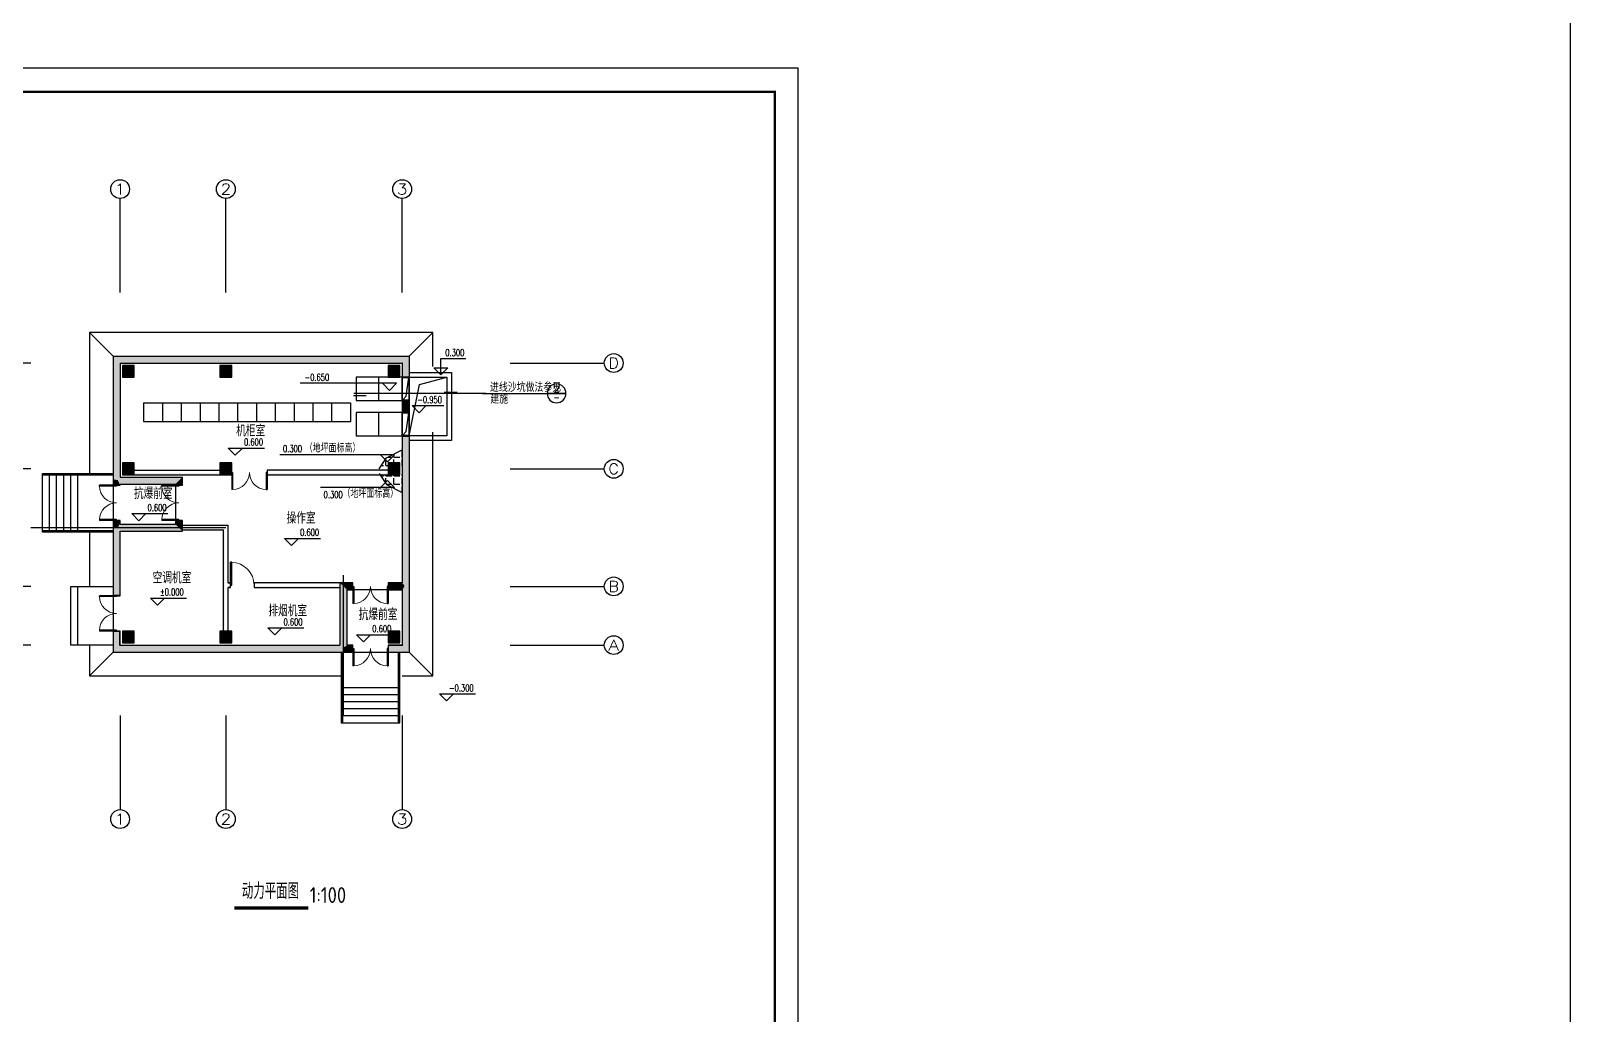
# Model space of a CAD drawing. Extents: x 5279878 to 5976284, y -275259 to -27697.
# Drawn here: x 5910788 to 5976284, y -232361 to -190523 of the extents above; entities that cross this region are included whole.
import ezdxf
from ezdxf.enums import TextEntityAlignment as Align

# ---------------------------------------------------------------- set-up
doc = ezdxf.new("R2010")
doc.units = 0
doc.header["$LTSCALE"] = 1000
doc.header["$MEASUREMENT"] = 0
doc.layers.get('0').update_dxf_attribs({"linetype": 'CONTINUOUS'})
for name, color, linetype in [('AXIS_TEXT', 7, 'CONTINUOUS'), ('DIM_SYMB', 3, 'CONTINUOUS'), ('PUB_HATCH', 8, 'CONTINUOUS'), ('PUB_TEXT', 7, 'CONTINUOUS'), ('PUB_TITLE', 4, 'CONTINUOUS'), ('建筑底图', 251, 'CONTINUOUS')]:
    doc.layers.add(name, color=color, linetype=linetype)
doc.styles.add('_HZTXT', font='txt.shx', dxfattribs={"width": 0.8, "bigfont": 'HZTXT.shx'})
doc.styles.add('_TCH_AXIS', font='COMPLEX', dxfattribs={"bigfont": 'GBCBIG'})
doc.styles.add('_TCH_DIM', font='SIMPLEX', dxfattribs={"bigfont": 'GBCBIG'})
doc.styles.add('COMP', font='COMPLEX', dxfattribs={"bigfont": 'hztxt'})
doc.styles.add('COMPLEX', font='COMPLEX')
doc.styles.get("Standard").update_dxf_attribs({"font": 'GBENOR', "bigfont": 'GBCBIG'})

# ---------------------------------------------------------------- blocks, each defined once
blk = doc.blocks.new('_INDEX')
blk.add_line((-0.5, 0), (0.5, 0))
blk.add_circle((0, 0), 0.5)
at = {"style": 'COMP'}
for tag, width, p, p2 in [('1', 2.333333, (-0.17, 0.05), (0.17, 0.05)), ('-', 1.166667, (-0.17, -0.39), (0.17, -0.39))]:
    blk.add_attdef(tag, text='', height=0.34, dxfattribs=dict(at, width=width)).set_placement(p, p2, align=Align.FIT)
blk = doc.blocks.new('$DorLib2D$00000002')
for p, q in [((-0.5, 0), (-0.5, 0.4875)), ((-0.475, 0.4875), (-0.5, 0.4875)), ((-0.475, 0), (-0.475, 0.4875)), ((0.475, 0), (0.475, 0.4875)), ((0.475, 0.4875), (0.5, 0.4875)), ((0.5, 0), (0.5, 0.4875)), ((-0.5, 0), (-0.475, 0)), ((0.5, 0), (0.475, 0))]:
    blk.add_line(p, q)
at = {"lineweight": 13}
for centre, start, end in [((-0.4875, 0), 0, 88.53072), ((0.4875, 0), 91.46928, 180)]:
    blk.add_arc(centre, 0.4875, start, end, dxfattribs=at)
blk = doc.blocks.new('$DorLib2D$00000001')
for p, q in [((0.45, 0.975), (0.5, 0.975)), ((0.45, 0), (0.45, 0.975)), ((0.5, 0), (0.5, 0.975)), ((0.5, 0), (0.45, 0))]:
    blk.add_line(p, q)
at = {"lineweight": 13}
blk.add_arc((0.475, 0), 0.975, 91.46928, 180, dxfattribs=at)
blk = doc.blocks.new('_FZH')
blk.add_lwpolyline([(-0.5, -0.5), (0.5, -0.5), (0.5, 0.5), (-0.5, 0.5)], close=True)
at = {"layer": 'PUB_HATCH'}
blk.add_solid([(-0.5, -0.5), (0.5, -0.5), (-0.5, 0.5), (0.5, 0.5)], dxfattribs=at)
blk = doc.blocks.new('_AXISO')
blk.add_circle((0, 0), 0.5)
at = {"layer": 'AXIS_TEXT', "style": 'COMPLEX', "width": 1.041667}
blk.add_attdef('A', text='', height=0.56, dxfattribs=at).set_placement((-0.25, -0.28), (0.25, -0.28), align=Align.FIT)

msp = doc.modelspace()

# ---------------------------------------------------------------- hatches: boundary and pattern name
at = {"layer": '建筑底图'}
for points in [[(5914588.4, -204658.7), (5914288.4, -204358.7), (5914288.4, -209608.7), (5914328.4, -209608.7), (5914488.4, -209642), (5914548.4, -209548.7), (5914588.4, -209508.7)], [(5914288.4, -204358.7), (5914288.4, -209608.7), (5914328.4, -209608.7), (5914328.4, -204398.7)], [(5914288.4, -204358.7), (5914588.4, -204658.7), (5926588.4, -204658.7), (5926888.4, -204358.7)], [(5914288.4, -204358.7), (5926888.4, -204358.7), (5926848.4, -204398.7), (5914328.4, -204398.7)], [(5914588.4, -204658.7), (5914588.4, -209508.7), (5914548.4, -209548.7), (5914548.4, -204618.7)], [(5914588.4, -204658.7), (5926588.4, -204658.7), (5926628.4, -204618.7), (5914548.4, -204618.7)], [(5915188.4, -204758.7), (5914688.4, -204758.7), (5914728.4, -204798.7), (5915148.4, -204798.7)], [(5914688.4, -204758.7), (5914688.4, -205258.7), (5914728.4, -205218.7), (5914728.4, -204798.7)], [(5915188.4, -205258.7), (5915188.4, -204758.7), (5915148.4, -204798.7), (5915148.4, -205218.7)], [(5919338.4, -204758.7), (5918838.4, -204758.7), (5918878.4, -204798.7), (5919298.4, -204798.7)], [(5918838.4, -204758.7), (5918838.4, -205258.7), (5918878.4, -205218.7), (5918878.4, -204798.7)], [(5919338.4, -205258.7), (5919338.4, -204758.7), (5919298.4, -204798.7), (5919298.4, -205218.7)], [(5926488.4, -204758.7), (5925988.4, -204758.7), (5926028.4, -204798.7), (5926448.4, -204798.7)], [(5925988.4, -204758.7), (5925988.4, -205258.7), (5926028.4, -205218.7), (5926028.4, -204798.7)], [(5926488.4, -205258.7), (5926488.4, -204758.7), (5926448.4, -204798.7), (5926448.4, -205218.7)], [(5926888.4, -204358.7), (5926588.4, -204658.7), (5926588.4, -205258.5), (5926888.4, -205258.5)], [(5926588.4, -204658.7), (5926588.4, -205258.5), (5926628.4, -205258.5), (5926628.4, -204618.7)], [(5926888.4, -204358.7), (5926888.4, -205258.5), (5926848.4, -205258.5), (5926848.4, -204398.7)], [(5914688.4, -205258.7), (5915188.4, -205258.7), (5915148.4, -205218.7), (5914728.4, -205218.7)], [(5918838.4, -205258.7), (5919338.4, -205258.7), (5919298.4, -205218.7), (5918878.4, -205218.7)], [(5925988.4, -205258.7), (5926488.4, -205258.7), (5926448.4, -205218.7), (5926028.4, -205218.7)], [(5926888.4, -205258.5), (5926588.4, -205258.5), (5926588.4, -205218.5), (5926888.4, -205218.5)], [(5926888.4, -206258.5), (5926588.4, -206258.5), (5926588.4, -206758.5), (5926888.4, -206758.5)], [(5926588.4, -206258.5), (5926588.4, -206758.5), (5926628.4, -206758.5), (5926628.4, -206258.5)], [(5926888.4, -206258.5), (5926588.4, -206258.5), (5926588.4, -206298.5), (5926888.4, -206298.5)], [(5926888.4, -206258.5), (5926888.4, -206758.5), (5926848.4, -206758.5), (5926848.4, -206258.5)], [(5926888.4, -206758.5), (5926588.4, -206758.5), (5926588.4, -206718.5), (5926888.4, -206718.5)], [(5926888.4, -207758.5), (5926588.4, -207758.5), (5926588.4, -214009), (5926628.4, -214049), (5926688.4, -214142.3), (5926848.4, -214109), (5926888.4, -214109)], [(5926588.4, -207758.5), (5926588.4, -214009), (5926628.4, -214049), (5926628.4, -207758.5)], [(5926888.4, -207758.5), (5926588.4, -207758.5), (5926588.4, -207798.5), (5926888.4, -207798.5)], [(5926888.4, -207758.5), (5926888.4, -214109), (5926848.4, -214109), (5926848.4, -207758.5)], [(5915188.4, -208908.7), (5914688.4, -208908.7), (5914728.4, -208948.7), (5915148.4, -208948.7)], [(5914688.4, -208908.7), (5914688.4, -209408.7), (5914728.4, -209368.7), (5914728.4, -208948.7)], [(5915188.4, -209408.7), (5915188.4, -208908.7), (5915148.4, -208948.7), (5915148.4, -209368.7)], [(5919338.4, -208908.7), (5918838.4, -208908.7), (5918878.4, -208948.7), (5919298.4, -208948.7)], [(5918838.4, -208908.7), (5918838.4, -209408.7), (5918878.4, -209368.7), (5918878.4, -208948.7)], [(5919338.4, -209408.7), (5919338.4, -208908.7), (5919298.4, -208948.7), (5919298.4, -209368.7)], [(5926488.4, -208908.7), (5925988.4, -208908.7), (5926028.4, -208948.7), (5926448.4, -208948.7)], [(5925988.4, -208908.7), (5925988.4, -209408.7), (5926028.4, -209368.7), (5926028.4, -208948.7)], [(5926488.4, -209408.7), (5926488.4, -208908.7), (5926448.4, -208948.7), (5926448.4, -209368.7)], [(5914488.4, -209642), (5914548.4, -209768.7), (5914588.4, -209808.7), (5916938.4, -209808.7), (5917238.4, -209508.7), (5914588.4, -209508.7), (5914548.4, -209548.7)], [(5914588.4, -209508.7), (5917238.4, -209508.7), (5917198.4, -209548.7), (5914548.4, -209548.7)], [(5914688.4, -209408.7), (5915188.4, -209408.7), (5915148.4, -209368.7), (5914728.4, -209368.7)], [(5918838.4, -209248.7), (5918838.4, -209208.7), (5915188.4, -209208.7), (5915188.4, -209248.7)], [(5918838.4, -209408.7), (5918838.4, -209368.7), (5915188.4, -209368.7), (5915188.4, -209408.7)], [(5917238.4, -209508.7), (5916938.4, -209808.7), (5916938.4, -209858.1), (5917238.4, -209858.1)], [(5917238.4, -209858.1), (5917238.4, -209508.7), (5917198.4, -209548.7), (5917198.4, -209818.1)], [(5918838.4, -209408.7), (5919338.4, -209408.7), (5919298.4, -209368.7), (5918878.4, -209368.7)], [(5925988.4, -209248.7), (5925988.4, -209208.7), (5920838.4, -209208.7), (5920878.4, -209248.7)], [(5920838.4, -209208.7), (5920838.4, -209408.7), (5920878.4, -209368.7), (5920878.4, -209248.7)], [(5925988.4, -209408.7), (5925988.4, -209368.7), (5920878.4, -209368.7), (5920838.4, -209408.7)], [(5925988.4, -209408.7), (5926488.4, -209408.7), (5926448.4, -209368.7), (5926028.4, -209368.7)], [(5914328.4, -209608.7), (5914288.4, -209608.7), (5914288.4, -209858.7), (5914588.4, -209858.7), (5914588.4, -209808.7), (5914548.4, -209768.7), (5914488.4, -209642)], [(5914288.4, -209608.7), (5914288.4, -209858.7), (5914328.4, -209818.7), (5914328.4, -209608.7)], [(5914288.4, -209858.7), (5914588.4, -209858.7), (5914548.4, -209818.7), (5914328.4, -209818.7)], [(5914588.4, -209858.7), (5914588.4, -209808.7), (5914548.4, -209768.7), (5914548.4, -209818.7)], [(5914588.4, -209808.7), (5916938.4, -209808.7), (5916978.4, -209768.7), (5914548.4, -209768.7)], [(5916938.4, -209808.7), (5916938.4, -209858.1), (5916978.4, -209818.1), (5916978.4, -209768.7)], [(5916938.4, -209858.1), (5917238.4, -209858.1), (5917198.4, -209818.1), (5916978.4, -209818.1)], [(5914548.4, -211548.7), (5914588.4, -211508.7), (5914588.4, -211358.7), (5914288.4, -211358.7), (5914288.4, -211658.7), (5914488.4, -211658.7)], [(5914588.4, -211358.7), (5914288.4, -211358.7), (5914328.4, -211398.7), (5914548.4, -211398.7)], [(5914288.4, -211358.7), (5914288.4, -211658.7), (5914328.4, -211658.7), (5914328.4, -211398.7)], [(5914488.4, -211658.7), (5914548.4, -211768.7), (5914588.4, -211808.7), (5917238.4, -211808.7), (5916938.4, -211508.7), (5914588.4, -211508.7), (5914548.4, -211548.7)], [(5914588.4, -211508.7), (5914588.4, -211358.7), (5914548.4, -211398.7), (5914548.4, -211548.7)], [(5914588.4, -211508.7), (5916938.4, -211508.7), (5916978.4, -211548.7), (5914548.4, -211548.7)], [(5916938.4, -211508.7), (5917238.4, -211808.7), (5917238.4, -211358.1), (5916938.4, -211358.1)], [(5917238.4, -211358.1), (5916938.4, -211358.1), (5916978.4, -211398.1), (5917198.4, -211398.1)], [(5916938.4, -211358.1), (5916938.4, -211508.7), (5916978.4, -211548.7), (5916978.4, -211398.1)], [(5917238.4, -211808.7), (5917238.4, -211358.1), (5917198.4, -211398.1), (5917198.4, -211768.7)], [(5914488.4, -211658.7), (5914288.4, -211658.7), (5914288.4, -214558.7), (5914588.4, -214558.7), (5914588.4, -211808.7), (5914548.4, -211768.7)], [(5914288.4, -211658.7), (5914288.4, -214558.7), (5914328.4, -214518.7), (5914328.4, -211658.7)], [(5914588.4, -214558.7), (5914588.4, -211808.7), (5914548.4, -211768.7), (5914548.4, -214518.7)], [(5914588.4, -211808.7), (5917238.4, -211808.7), (5917198.4, -211768.7), (5914548.4, -211768.7)], [(5917238.4, -211558.7), (5919188.4, -211558.7), (5919148.4, -211598.7), (5917238.4, -211598.7)], [(5917238.4, -211758.7), (5918988.4, -211758.7), (5919028.4, -211718.7), (5917238.4, -211718.7)], [(5918988.4, -214109), (5918988.4, -211758.7), (5919028.4, -211718.7), (5919028.4, -214109)], [(5919188.4, -214009), (5919188.4, -211558.7), (5919148.4, -211598.7), (5919148.4, -214049)], [(5918988.4, -216058.7), (5919028.4, -216058.7), (5919028.4, -214109), (5918988.4, -214109)], [(5919288.4, -214009), (5919188.4, -214009), (5919148.4, -214049), (5919248.4, -214049)], [(5919148.4, -216058.7), (5919188.4, -216058.7), (5919188.4, -214209), (5919148.4, -214169)], [(5919188.4, -214209), (5919288.4, -214209), (5919248.4, -214169), (5919148.4, -214169)], [(5919288.4, -214209), (5919288.4, -214009), (5919248.4, -214049), (5919248.4, -214169)], [(5923938.4, -214009), (5920288.4, -214009), (5920328.4, -214049), (5923938.4, -214049)], [(5920288.4, -214009), (5920288.4, -214209), (5920328.4, -214169), (5920328.4, -214049)], [(5920288.4, -214209), (5923938.4, -214209), (5923938.4, -214169), (5920328.4, -214169)], [(5924238.4, -214309), (5923938.4, -214009), (5923938.4, -216658.7), (5923978.4, -216698.7), (5924088.4, -216758.7), (5924198.4, -216698.7), (5924238.4, -216658.7)], [(5923938.4, -214009), (5923938.4, -216658.7), (5923978.4, -216698.7), (5923978.4, -214049)], [(5923938.4, -214009), (5924238.4, -214309), (5924488.7, -214309), (5924488.7, -214009)], [(5924488.7, -214009), (5923938.4, -214009), (5923978.4, -214049), (5924448.7, -214049)], [(5924488.7, -214309), (5924488.7, -214009), (5924448.7, -214049), (5924448.7, -214269)], [(5926628.4, -214049), (5926588.4, -214009), (5925988.7, -214009), (5925988.7, -214309), (5926588.4, -214309), (5926628.4, -214269), (5926688.4, -214142.3)], [(5926588.4, -214009), (5925988.7, -214009), (5926028.7, -214049), (5926628.4, -214049)], [(5925988.7, -214009), (5925988.7, -214309), (5926028.7, -214269), (5926028.7, -214049)], [(5926688.4, -214142.3), (5926628.4, -214269), (5926588.4, -214309), (5926588.4, -216658.7), (5926888.4, -216958.7), (5926888.4, -214109), (5926848.4, -214109)], [(5926888.4, -214109), (5926888.4, -216958.7), (5926848.4, -216918.7), (5926848.4, -214109)], [(5914288.4, -214558.7), (5914588.4, -214558.7), (5914548.4, -214518.7), (5914328.4, -214518.7)], [(5924238.4, -214309), (5924238.4, -216658.7), (5924198.4, -216698.7), (5924198.4, -214269)], [(5924238.4, -214309), (5924488.7, -214309), (5924448.7, -214269), (5924198.4, -214269)], [(5925988.7, -214309), (5926588.4, -214309), (5926628.4, -214269), (5926028.7, -214269)], [(5926588.4, -214309), (5926588.4, -216658.7), (5926628.4, -216698.7), (5926628.4, -214269)], [(5914288.4, -216958.7), (5914588.4, -216658.7), (5914588.4, -216058.7), (5914288.4, -216058.7)], [(5914588.4, -216058.7), (5914288.4, -216058.7), (5914328.4, -216098.7), (5914548.4, -216098.7)], [(5914288.4, -216058.7), (5914288.4, -216958.7), (5914328.4, -216918.7), (5914328.4, -216098.7)], [(5914588.4, -216658.7), (5914588.4, -216058.7), (5914548.4, -216098.7), (5914548.4, -216698.7)], [(5914688.4, -216058.7), (5914688.4, -216558.7), (5914728.4, -216518.7), (5914728.4, -216098.7)], [(5915188.4, -216058.7), (5914688.4, -216058.7), (5914728.4, -216098.7), (5915148.4, -216098.7)], [(5915188.4, -216558.7), (5915188.4, -216058.7), (5915148.4, -216098.7), (5915148.4, -216518.7)], [(5918838.4, -216058.7), (5918838.4, -216558.7), (5918878.4, -216518.7), (5918878.4, -216098.7)], [(5919338.4, -216058.7), (5918838.4, -216058.7), (5918878.4, -216098.7), (5919298.4, -216098.7)], [(5919338.4, -216558.7), (5919338.4, -216058.7), (5919298.4, -216098.7), (5919298.4, -216518.7)], [(5926488.4, -216058.7), (5925988.4, -216058.7), (5926028.4, -216098.7), (5926448.4, -216098.7)], [(5925988.4, -216058.7), (5925988.4, -216558.7), (5926028.4, -216518.7), (5926028.4, -216098.7)], [(5926488.4, -216558.7), (5926488.4, -216058.7), (5926448.4, -216098.7), (5926448.4, -216518.7)], [(5914588.4, -216658.7), (5914288.4, -216958.7), (5924088.4, -216958.7), (5924088.4, -216758.7), (5923978.4, -216698.7), (5923938.4, -216658.7)], [(5914588.4, -216658.7), (5923938.4, -216658.7), (5923978.4, -216698.7), (5914548.4, -216698.7)], [(5914688.4, -216558.7), (5915188.4, -216558.7), (5915148.4, -216518.7), (5914728.4, -216518.7)], [(5918838.4, -216558.7), (5919338.4, -216558.7), (5919298.4, -216518.7), (5918878.4, -216518.7)], [(5924088.4, -216758.7), (5924088.4, -216958.7), (5924488.7, -216958.7), (5924488.7, -216658.7), (5924238.4, -216658.7), (5924198.4, -216698.7)], [(5924488.7, -216658.7), (5924238.4, -216658.7), (5924198.4, -216698.7), (5924448.7, -216698.7)], [(5924488.7, -216958.7), (5924488.7, -216658.7), (5924448.7, -216698.7), (5924448.7, -216918.7)], [(5925988.4, -216558.7), (5926488.4, -216558.7), (5926448.4, -216518.7), (5926028.4, -216518.7)], [(5926888.4, -216958.7), (5926588.4, -216658.7), (5925988.7, -216658.7), (5925988.7, -216958.7)], [(5926588.4, -216658.7), (5925988.7, -216658.7), (5926028.7, -216698.7), (5926628.4, -216698.7)], [(5925988.7, -216658.7), (5925988.7, -216958.7), (5926028.7, -216918.7), (5926028.7, -216698.7)], [(5914288.4, -216958.7), (5924088.4, -216958.7), (5924088.4, -216918.7), (5914328.4, -216918.7)], [(5924088.4, -216958.7), (5924488.7, -216958.7), (5924448.7, -216918.7), (5924088.4, -216918.7)], [(5925988.7, -216958.7), (5926888.4, -216958.7), (5926848.4, -216918.7), (5926028.7, -216918.7)]]:
    msp.add_hatch(color=256, dxfattribs=at).paths.add_polyline_path(points)
h = msp.add_hatch(dxfattribs=at)
h.set_pattern_fill('ANGLE', color=256, scale=100, style=0)
h.set_pattern_definition([(0, (3521651.97, 614516.86), (0, 349.25), [254, -95.25]), (90, (3521651.97, 614516.86), (-349.25, 2e-14), [254, -95.25])])
h.paths.add_polyline_path([(5926588.4, -208346.4), (5925921.4, -208692.8), (5925640.8, -209114.1), (5926588.4, -209114.1)])
h = msp.add_hatch(dxfattribs=at)
h.set_pattern_fill('ANGLE', color=256, scale=100, style=0)
h.set_pattern_definition([(0, (3521651.97, 608483.35), (0, 349.25), [254, -95.25]), (90, (3521651.97, 608483.35), (-349.25, 2e-14), [254, -95.25])])
h.paths.add_polyline_path([(5926588.4, -209403.3), (5926588.4, -210171), (5925921.4, -209824.6), (5925640.8, -209403.3)])

# ---------------------------------------------------------------- linework, layer by layer
at = {"color": 1}
msp.add_lwpolyline([(5441084.2, -114524.5), (5976284, -114524.5), (5976284, -274198.7), (5441084.2, -274198.7)], close=True, dxfattribs=at)
at = {"layer": 'DIM_SYMB', "const_width": 140}
msp.add_lwpolyline([(5919454.4, -227840.5), (5922598.2, -227840.5)], dxfattribs=at)
at = {"layer": 'PUB_TITLE', "color": 4}
msp.add_lwpolyline([(5859343.1, -251519.8), (5943443.1, -251519.8), (5943443.1, -192119.8), (5859343.1, -192119.8)], close=True, dxfattribs=at)
at = {"layer": 'PUB_TITLE', "color": 4, "const_width": 100}
msp.add_lwpolyline([(5861843.1, -250519.8), (5942443.1, -250519.8), (5942443.1, -193119.8), (5861843.1, -193119.8)], close=True, dxfattribs=at)
at = {"layer": '建筑底图'}
for p, q in [((5914588.4, -201658.7), (5914588.4, -197658.7)), ((5919088.4, -201658.7), (5919088.4, -197658.7)), ((5926588.4, -201658.7), (5926588.4, -197658.7)), ((5913288.4, -203358.7), (5914288.4, -204358.7)), ((5927888.4, -203358.7), (5926888.4, -204358.7)), ((5910788.4, -204658.7), (5906788.4, -204658.7)), ((5914288.4, -204358.7), (5914288.4, -209608.7)), ((5914288.4, -204358.7), (5926888.4, -204358.7)), ((5914588.4, -204658.7), (5914588.4, -209508.7)), ((5914588.4, -204658.7), (5926588.4, -204658.7)), ((5926588.4, -204658.7), (5926588.4, -205258.5)), ((5926888.4, -204358.7), (5926888.4, -205258.5)), ((5928236.6, -205164.4), (5927936.6, -204864.4)), ((5927936.6, -204864.4), (5928536.6, -204864.4)), ((5928236.6, -205164.4), (5928236.6, -204464.4)), ((5928236.6, -204464.4), (5929293.9, -204464.4)), ((5928236.6, -205164.4), (5928536.6, -204864.4)), ((5931188.4, -204658.7), (5935188.4, -204658.7)), ((5926348.3, -205520.2), (5922250.3, -205520.2)), ((5926048.3, -205820.2), (5925748.3, -205520.2)), ((5926048.3, -205820.2), (5926348.3, -205520.2)), ((5926888.4, -205258.5), (5926588.4, -205258.5)), ((5930147.5, -205947.7), (5924526.8, -205947.7)), ((5926588.4, -206258.5), (5926588.4, -206758.5)), ((5926888.4, -206258.5), (5926588.4, -206258.5)), ((5926888.4, -206258.5), (5926888.4, -206758.5)), ((5930004, -205947.7), (5933558.3, -205947.7)), ((5915588.4, -206350.8), (5915588.4, -207150.8)), ((5915588.4, -206350.8), (5924388.4, -206350.8)), ((5916388.4, -206350.8), (5916388.4, -207150.8)), ((5917188.4, -206350.8), (5917188.4, -207150.8)), ((5917988.4, -206350.8), (5917988.4, -207150.8)), ((5918788.4, -206350.8), (5918788.4, -207150.8)), ((5919588.4, -206350.8), (5919588.4, -207150.8)), ((5920388.4, -206350.8), (5920388.4, -207150.8)), ((5921188.4, -206350.8), (5921188.4, -207150.8)), ((5921988.4, -206350.8), (5921988.4, -207150.8)), ((5922788.4, -206350.8), (5922788.4, -207150.8)), ((5923588.4, -206350.8), (5923588.4, -207150.8)), ((5924388.4, -206350.8), (5924388.4, -207150.8)), ((5926888.4, -206758.5), (5926588.4, -206758.5)), ((5927310, -206769.4), (5927010, -206469.4)), ((5927010, -206469.4), (5928367.3, -206469.4)), ((5927310, -206769.4), (5927610, -206469.4)), ((5915588.4, -207150.8), (5924388.4, -207150.8)), ((5919490.8, -208574.2), (5919190.8, -208274.2)), ((5919190.8, -208274.2), (5920731, -208274.2)), ((5919490.8, -208574.2), (5919790.8, -208274.2)), ((5926588.4, -207758.5), (5926588.4, -214009)), ((5926888.4, -207758.5), (5926588.4, -207758.5)), ((5926888.4, -207758.5), (5926888.4, -214109)), ((5926266.7, -208561.2), (5921380.9, -208561.2)), ((5925966.7, -208861.2), (5925666.7, -208561.2)), ((5925966.7, -208861.2), (5926266.7, -208561.2)), ((5910788.4, -209158.7), (5906788.4, -209158.7)), ((5911588.4, -211798.6), (5911588.4, -209418.6)), ((5911888.4, -211798.6), (5911888.4, -209418.6)), ((5912188.4, -211798.6), (5912188.4, -209418.6)), ((5912488.4, -211798.6), (5912488.4, -209418.6)), ((5912788.4, -211798.6), (5912788.4, -209418.6)), ((5914588.4, -209508.7), (5917238.4, -209508.7)), ((5915188.4, -209208.7), (5918838.4, -209208.7)), ((5915188.4, -209408.7), (5918838.4, -209408.7)), ((5917238.4, -209858.1), (5917238.4, -209508.7)), ((5925988.4, -209208.7), (5920838.4, -209208.7)), ((5920838.4, -209208.7), (5920838.4, -209408.7)), ((5920838.4, -209408.7), (5925988.4, -209408.7)), ((5931188.4, -209158.7), (5935188.4, -209158.7)), ((5914288.4, -209608.7), (5914288.4, -209858.7)), ((5914288.4, -209858.7), (5914588.4, -209858.7)), ((5914288.4, -209858.7), (5914288.4, -211358.7)), ((5914588.4, -209858.7), (5914588.4, -209808.7)), ((5914588.4, -209808.7), (5916938.4, -209808.7)), ((5916938.4, -209808.7), (5916938.4, -209858.1)), ((5916938.4, -209858.1), (5917238.4, -209858.1)), ((5916938.4, -209858.1), (5916938.4, -211358.1)), ((5926266.7, -209956.3), (5923108.4, -209956.3)), ((5925966.7, -209656.3), (5925666.7, -209956.3)), ((5925966.7, -209656.3), (5926266.7, -209956.3)), ((5914588.4, -211358.7), (5914288.4, -211358.7)), ((5914288.4, -211358.7), (5914288.4, -211658.7)), ((5914588.4, -211508.7), (5914588.4, -211358.7)), ((5914588.4, -211508.7), (5916938.4, -211508.7)), ((5915384.8, -211364.4), (5915084.8, -211064.4)), ((5915084.8, -211064.4), (5916625.1, -211064.4)), ((5915384.8, -211364.4), (5915684.8, -211064.4)), ((5917238.4, -211358.1), (5916938.4, -211358.1)), ((5916938.4, -211358.1), (5916938.4, -211508.7)), ((5917238.4, -211808.7), (5917238.4, -211358.1)), ((5910788.4, -211658.7), (5919088.4, -211658.7)), ((5914288.4, -211658.7), (5914288.4, -214558.7)), ((5914588.4, -214558.7), (5914588.4, -211808.7)), ((5914588.4, -211808.7), (5917238.4, -211808.7)), ((5917238.4, -211558.7), (5919188.4, -211558.7)), ((5917238.4, -211758.7), (5918988.4, -211758.7)), ((5918988.4, -214109), (5918988.4, -211758.7)), ((5919188.4, -214009), (5919188.4, -211558.7)), ((5921876.9, -212415.6), (5921576.9, -212115.6)), ((5921576.9, -212115.6), (5923117.1, -212115.6)), ((5921876.9, -212415.6), (5922176.9, -212115.6)), ((5910788.4, -214158.7), (5906788.4, -214158.7)), ((5912788.4, -216658.7), (5912788.4, -214158.7)), ((5918988.4, -216058.7), (5918988.4, -214109)), ((5919288.4, -214009), (5919188.4, -214009)), ((5919288.4, -214209), (5919288.4, -214009)), ((5923938.4, -214009), (5920288.4, -214009)), ((5920288.4, -214009), (5920288.4, -214209)), ((5923938.4, -214009), (5923938.4, -216658.7)), ((5924488.7, -214009), (5923938.4, -214009)), ((5924088.4, -219658.7), (5924088.4, -214158.7)), ((5924088.7, -219658.7), (5924088.7, -213681.2)), ((5924488.7, -214309), (5924488.7, -214009)), ((5926588.4, -214009), (5925988.7, -214009)), ((5925988.7, -214009), (5925988.7, -214309)), ((5926888.4, -214109), (5926888.4, -216958.7)), ((5931188.4, -214158.7), (5935188.4, -214158.7)), ((5914288.4, -214558.7), (5914288.4, -216058.7)), ((5914288.4, -214558.7), (5914588.4, -214558.7)), ((5916178.4, -214954.3), (5915878.4, -214654.3)), ((5915878.4, -214654.3), (5917418.6, -214654.3)), ((5916178.4, -214954.3), (5916478.4, -214654.3)), ((5919188.4, -216058.7), (5919188.4, -214209)), ((5919188.4, -214209), (5919288.4, -214209)), ((5920288.4, -214209), (5923938.4, -214209)), ((5924238.4, -214309), (5924238.4, -216658.7)), ((5924238.4, -214309), (5924488.7, -214309)), ((5925988.7, -214309), (5924488.7, -214309)), ((5925988.7, -214309), (5926588.4, -214309)), ((5926588.4, -214309), (5926588.4, -216658.7)), ((5914588.4, -216058.7), (5914288.4, -216058.7)), ((5914288.4, -216058.7), (5914288.4, -216958.7)), ((5914588.4, -216658.7), (5914588.4, -216058.7)), ((5921169.8, -216224.3), (5920869.8, -215924.3)), ((5920869.8, -215924.3), (5922410, -215924.3)), ((5921169.8, -216224.3), (5921469.8, -215924.3)), ((5910788.4, -216658.7), (5906788.4, -216658.7)), ((5914588.4, -216658.7), (5923938.4, -216658.7)), ((5924488.7, -216658.7), (5924238.4, -216658.7)), ((5924488.7, -216958.7), (5924488.7, -216658.7)), ((5924947, -216514.4), (5924647, -216214.4)), ((5924647, -216214.4), (5926187.3, -216214.4)), ((5924947, -216514.4), (5925247, -216214.4)), ((5926588.4, -216658.7), (5925988.7, -216658.7)), ((5925988.7, -216658.7), (5925988.7, -216958.7)), ((5931188.4, -216658.7), (5935188.4, -216658.7)), ((5913288.4, -217958.7), (5914288.4, -216958.7)), ((5914288.4, -216958.7), (5924088.4, -216958.7)), ((5924088.4, -216958.7), (5924488.7, -216958.7)), ((5924488.7, -216958.7), (5925988.7, -216958.7)), ((5925988.7, -216958.7), (5926888.4, -216958.7)), ((5927888.4, -217958.7), (5926888.4, -216958.7)), ((5924048.7, -218458.7), (5926428.7, -218458.7)), ((5928475, -219030.3), (5928175, -218730.3)), ((5928175, -218730.3), (5929715.2, -218730.3)), ((5928475, -219030.3), (5928775, -218730.3)), ((5924048.7, -218758.7), (5926428.7, -218758.7)), ((5924048.7, -219058.7), (5926428.7, -219058.7)), ((5924048.7, -219358.7), (5926428.7, -219358.7)), ((5914588.4, -219658.7), (5914588.4, -223658.7)), ((5919088.4, -219658.7), (5919088.4, -223658.7)), ((5924048.7, -219658.7), (5926428.7, -219658.7)), ((5926588.4, -219658.7), (5926588.4, -223658.7))]:
    msp.add_line(p, q, dxfattribs=at)
for points in [[(5927888.4, -204808.5), (5927888.4, -203358.7), (5913288.4, -203358.7), (5913288.4, -209358.1)], [(5925588.4, -205258.5), (5924638.4, -205258.5), (5924638.4, -206258.5), (5925588.4, -206258.5)], [(5926588.4, -205258.5), (5925588.4, -205258.5), (5925588.4, -206258.5), (5926588.4, -206258.5)], [(5926608.4, -206238.5), (5926764.8, -206064.5), (5926868.4, -205278.5)], [(5926888.4, -205058.5), (5928688.4, -205058.5), (5928688.4, -207958.5), (5926888.4, -207958.5)], [(5926888.4, -205258.5), (5928488.4, -205258.5), (5928488.4, -207758.5), (5926888.4, -207758.5)], [(5926888.4, -207758.5), (5927323.8, -205566.9), (5928488.4, -205258.5)], [(5924521.4, -206040.7), (5925063.3, -206040.7)], [(5928380.8, -205890.7), (5928922.8, -205890.7)], [(5925588.4, -206758.5), (5924638.4, -206758.5), (5924638.4, -207758.5), (5925588.4, -207758.5)], [(5926588.4, -206758.5), (5925588.4, -206758.5), (5925588.4, -207758.5), (5926588.4, -207758.5)], [(5926608.4, -207738.5), (5926764.8, -207564.5), (5926868.4, -206778.5)], [(5927888.4, -216658.7), (5927888.4, -207605.5)], [(5925611.1, -209158.7), (5925921.4, -208692.8), (5926588.4, -208346.4)], [(5914288.4, -211858.6), (5911288.4, -211858.6), (5911288.4, -209358.6), (5914288.4, -209358.6)], [(5911288.4, -209418.6), (5914288.4, -209418.6)], [(5925611.1, -209358.7), (5925921.4, -209824.6), (5926588.4, -210171)], [(5914288.4, -211798.6), (5911288.4, -211798.6)], [(5913288.4, -211858.1), (5913288.4, -214158.7)], [(5914288.4, -216658.7), (5912488.4, -216658.7), (5912488.4, -214158.7), (5914288.4, -214158.7)], [(5913288.4, -216658.7), (5913288.4, -217958.7), (5924088.7, -217958.7)], [(5926588.7, -217958.7), (5927888.4, -217958.7), (5927888.4, -216658.4)], [(5923988.7, -216958.7), (5923988.7, -219958.7), (5926488.7, -219958.7), (5926488.7, -216958.7)], [(5924048.7, -216958.7), (5924048.7, -219958.7)], [(5926428.7, -219958.7), (5926428.7, -216958.7)]]:
    msp.add_lwpolyline(points, dxfattribs=at)
for points in [[(5926588.4, -205258.5), (5926888.4, -205258.5), (5926888.4, -206258.5), (5926588.4, -206258.5)], [(5926608.4, -205278.5), (5926868.4, -205278.5), (5926868.4, -206238.5), (5926608.4, -206238.5)], [(5926588.4, -206758.5), (5926888.4, -206758.5), (5926888.4, -207758.5), (5926588.4, -207758.5)], [(5926608.4, -206778.5), (5926868.4, -206778.5), (5926868.4, -207738.5), (5926608.4, -207738.5)]]:
    msp.add_lwpolyline(points, close=True, dxfattribs=at)

# ---------------------------------------------------------------- block references
ref = msp.add_blockref('_AXISO', (5914588.4, -197258.7), dxfattribs=dict(at, xscale=800, yscale=800, zscale=800))
ref.add_attrib('A', '1', dxfattribs={"layer": 'AXIS_TEXT', "color": 0, "height": 452.5, "style": '_TCH_AXIS', "width": 2.333333}).set_placement((5914362.1, -197485), (5914814.7, -197485), align=Align.FIT)
ref = msp.add_blockref('_AXISO', (5919088.4, -197258.7), dxfattribs=dict(at, xscale=800, yscale=800, zscale=800))
ref.add_attrib('A', '2', dxfattribs={"layer": 'AXIS_TEXT', "color": 0, "height": 452.5, "style": '_TCH_AXIS', "width": 1.5}).set_placement((5918862.1, -197485), (5919314.7, -197485), align=Align.FIT)
ref = msp.add_blockref('_AXISO', (5926588.4, -197258.7), dxfattribs=dict(at, xscale=800, yscale=800, zscale=800))
ref.add_attrib('A', '3', dxfattribs={"layer": 'AXIS_TEXT', "color": 0, "height": 452.5, "style": '_TCH_AXIS', "width": 1.5}).set_placement((5926362.1, -197485), (5926814.7, -197485), align=Align.FIT)
ref = msp.add_blockref('_AXISO', (5935588.4, -204658.7), dxfattribs=dict(at, xscale=800, yscale=800, zscale=800))
ref.add_attrib('A', 'D', dxfattribs={"layer": 'AXIS_TEXT', "color": 0, "height": 452.5, "style": '_TCH_AXIS', "width": 1.235294}).set_placement((5935362.1, -204885), (5935814.7, -204885), align=Align.FIT)
for name, p, xscale, yscale, zscale in [('_FZH', (5914938.4, -205008.7), 500, 500, 500), ('_FZH', (5919088.4, -205008.7), 500, 500, 500), ('_FZH', (5914938.4, -209158.7), 500, 500, 500), ('_FZH', (5919088.4, -209158.7), 500, 500, 500), ('$DorLib2D$00000002', (5920088.4, -209308.7), -1500, -1500, -1500), ('$DorLib2D$00000002', (5925238.7, -216808.7), 1500, -1500, 1500)]:
    msp.add_blockref(name, p, dxfattribs=dict(at, xscale=xscale, yscale=yscale, zscale=zscale))
for name, p, xscale, yscale, zscale, rotation in [('_FZH', (5926238.4, -205008.7), 500, 500, 500, 90), ('_FZH', (5926238.4, -209158.7), 500, 500, 500, 90), ('$DorLib2D$00000002', (5914438.4, -210608.7), -1500, -1500, -1500, 270), ('$DorLib2D$00000002', (5917088.4, -210608.1), -1500, -1500, -1500, 270), ('$DorLib2D$00000001', (5919788.4, -214109), -1000, 1000, -1000, 359.9999999966615), ('$DorLib2D$00000002', (5925238.7, -214159), -1500, 1500, -1500, 180), ('$DorLib2D$00000002', (5914438.4, -215308.7), -1500, -1500, -1500, 270), ('_FZH', (5914938.4, -216308.7), 500, 500, 500, 270), ('_FZH', (5919088.4, -216308.7), 500, 500, 500, 270), ('_FZH', (5926238.4, -216308.7), 500, 500, 500, 180)]:
    msp.add_blockref(name, p, dxfattribs=dict(at, xscale=xscale, yscale=yscale, zscale=zscale, rotation=rotation))
ref = msp.add_blockref('_INDEX', (5933158.3, -205947.7), dxfattribs=dict(at, xscale=-800, yscale=800, zscale=800))
ref.add_attrib('1', '2', dxfattribs={"layer": '0', "height": 272, "style": 'COMP', "width": 1.5}).set_placement((5933022.3, -205907.7), (5933294.3, -205907.7), align=Align.FIT)
ref.add_attrib('-', '-', dxfattribs={"layer": '0', "height": 272, "style": 'COMP', "width": 1.166667}).set_placement((5933022.3, -206259.7), (5933294.3, -206259.7), align=Align.FIT)
ref = msp.add_blockref('_AXISO', (5935588.4, -209158.7), dxfattribs=dict(at, xscale=800, yscale=800, zscale=800))
ref.add_attrib('A', 'C', dxfattribs={"layer": 'AXIS_TEXT', "color": 0, "height": 452.5, "style": '_TCH_AXIS', "width": 1.4}).set_placement((5935362.1, -209385), (5935814.7, -209385), align=Align.FIT)
ref = msp.add_blockref('_AXISO', (5935588.4, -214158.7), dxfattribs=dict(at, xscale=800, yscale=800, zscale=800))
ref.add_attrib('A', 'B', dxfattribs={"layer": 'AXIS_TEXT', "color": 0, "height": 452.5, "style": '_TCH_AXIS', "width": 1.235294}).set_placement((5935362.1, -214385), (5935814.7, -214385), align=Align.FIT)
ref = msp.add_blockref('_AXISO', (5935588.4, -216658.7), dxfattribs=dict(at, xscale=800, yscale=800, zscale=800))
ref.add_attrib('A', 'A', dxfattribs={"layer": 'AXIS_TEXT', "color": 0, "height": 452.5, "style": '_TCH_AXIS', "width": 1.166667}).set_placement((5935362.1, -216885), (5935814.7, -216885), align=Align.FIT)
ref = msp.add_blockref('_AXISO', (5914588.4, -224058.7), dxfattribs=dict(at, xscale=800, yscale=800, zscale=800))
ref.add_attrib('A', '1', dxfattribs={"layer": 'AXIS_TEXT', "color": 0, "height": 452.5, "style": '_TCH_AXIS', "width": 2.333333}).set_placement((5914362.1, -224285), (5914814.7, -224285), align=Align.FIT)
ref = msp.add_blockref('_AXISO', (5919088.4, -224058.7), dxfattribs=dict(at, xscale=800, yscale=800, zscale=800))
ref.add_attrib('A', '2', dxfattribs={"layer": 'AXIS_TEXT', "color": 0, "height": 452.5, "style": '_TCH_AXIS', "width": 1.5}).set_placement((5918862.1, -224285), (5919314.7, -224285), align=Align.FIT)
ref = msp.add_blockref('_AXISO', (5926588.4, -224058.7), dxfattribs=dict(at, xscale=800, yscale=800, zscale=800))
ref.add_attrib('A', '3', dxfattribs={"layer": 'AXIS_TEXT', "color": 0, "height": 452.5, "style": '_TCH_AXIS', "width": 1.5}).set_placement((5926362.1, -224285), (5926814.7, -224285), align=Align.FIT)

# ---------------------------------------------------------------- texts
at = {"layer": 'PUB_TEXT'}
for s, p in [('动力平面图', (5919768.2, -227458)), ('1:100', (5922654.4, -227629.1))]:
    msp.add_text(s, height=675.18, dxfattribs=at).set_placement(p)
at = {"layer": '建筑底图'}
for s, height, style, width, p in [('0.300', 297.5, '_TCH_DIM', 0.705882, (5928423.9, -204359.4)), ('-0.650', 297.5, '_TCH_DIM', 0.705882, (5922440.3, -205415.2)), ('进线沙坑做法参见', 350, '_HZTXT', 0.8, (5930327.5, -205880.6)), ('-0.950', 297.5, '_TCH_DIM', 0.705882, (5927237.3, -206364.4)), ('建施', 350, '_HZTXT', 0.8, (5930340.3, -206380.9)), ('机柜室', 490.23, '_HZTXT', 0.8, (5919526.1, -207782.2)), ('0.600', 297.5, '_TCH_DIM', 0.705882, (5919861, -208169.2)), ('0.300', 297.5, '_TCH_DIM', 0.705882, (5921518.9, -208456.2)), ('抗爆前室', 490.23, '_HZTXT', 0.8, (5915176.7, -210444.9)), ('0.300', 297.5, '_TCH_DIM', 0.705882, (5923246.4, -210411.3)), ('0.600', 297.5, '_TCH_DIM', 0.705882, (5915755.1, -210959.4)), ('操作室', 490.23, '_HZTXT', 0.8, (5921668.8, -211496.1)), ('0.600', 297.5, '_TCH_DIM', 0.705882, (5922247.1, -212010.6)), ('空调机室', 490.23, '_HZTXT', 0.8, (5915970.3, -214034.8)), ('%%P0.000', 297.5, '_TCH_DIM', 0.705882, (5916288.6, -214549.3)), ('排烟机室', 490.23, '_HZTXT', 0.8, (5920896.8, -215439.2)), ('抗爆前室', 490.23, '_HZTXT', 0.8, (5924738.9, -215594.9)), ('0.600', 297.5, '_TCH_DIM', 0.705882, (5921540, -215819.3)), ('0.600', 297.5, '_TCH_DIM', 0.705882, (5925317.3, -216109.4)), ('-0.300', 297.5, '_TCH_DIM', 0.705882, (5928585.2, -218625.3))]:
    msp.add_text(s, height=height, dxfattribs=dict(at, style=style, width=width)).set_placement(p)
at = {"layer": '建筑底图', "style": '_TCH_DIM'}
for p in [(5922446.9, -208456.2), (5924052.8, -210388.2)]:
    msp.add_text('（地坪面标高）', height=337.59, dxfattribs=at).set_placement(p)

doc.saveas('drawing.dxf')
